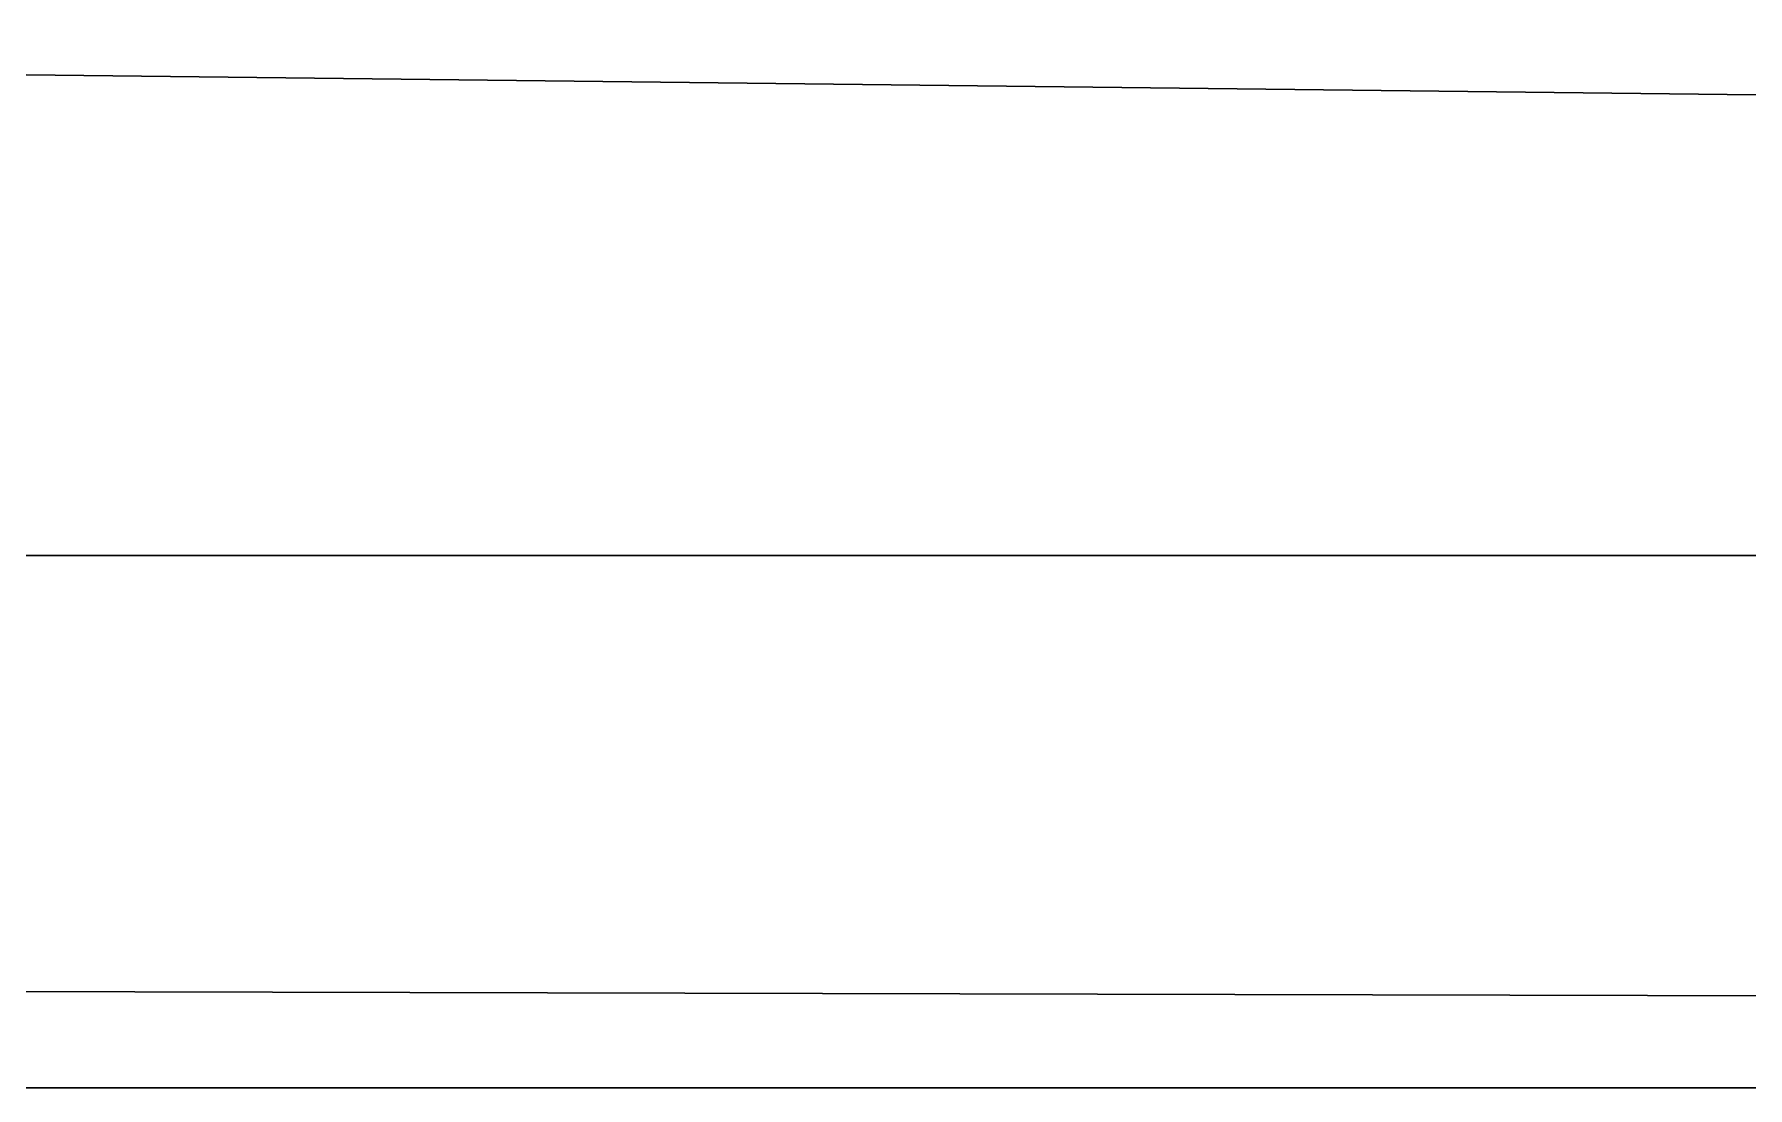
# Model space of a CAD drawing. Header units: millimetres. Extents: x 0 to 520, y -2 to 382.
# Drawn here: x 396.711 to 399.931, y -2 to -0.021 of the extents above; entities that cross this region are included whole.
import ezdxf

# ---------------------------------------------------------------- set-up
doc = ezdxf.new("R2010")
doc.units = ezdxf.units.MM

msp = doc.modelspace()

# ---------------------------------------------------------------- linework, layer by layer
at = {"layer": 'BRASS', "color": 52}
for points in [[(474, -1, 77), (46, 4, 77), (46, -1, 77)], [(474, 4, 77), (46, 4, 77), (474, -1, 77)], [(46, 4, 13), (474, -1, 13), (46, -1, 13)], [(46, 4, 13), (474, 4, 13), (474, -1, 13)], [(474, -1, 76.2), (474, -1, 77), (46, -1, 77)], [(474, -1, 76.2), (46, -1, 77), (46, -1, 76.2)], [(474, -1, 13.8), (46, -1, 13.8), (46, -1, 13)], [(474, -1, 13), (474, -1, 13.8), (46, -1, 13)], [(46, -1, 13.8), (474, -2, 13.8), (46, -2, 13.8)], [(46, -1, 13.8), (474, -1, 13.8), (474, -2, 13.8)], [(474, -2, 76.2), (46, -1, 76.2), (46, -2, 76.2)], [(474, -1, 76.2), (46, -1, 76.2), (474, -2, 76.2)], [(474, -2, 13.8), (46, -2, 76.2), (46, -2, 13.8)], [(474, -2, 13.8), (474, -2, 76.2), (46, -2, 76.2)]]:
    msp.add_3dface(points, dxfattribs=at)

doc.saveas('drawing.dxf')
